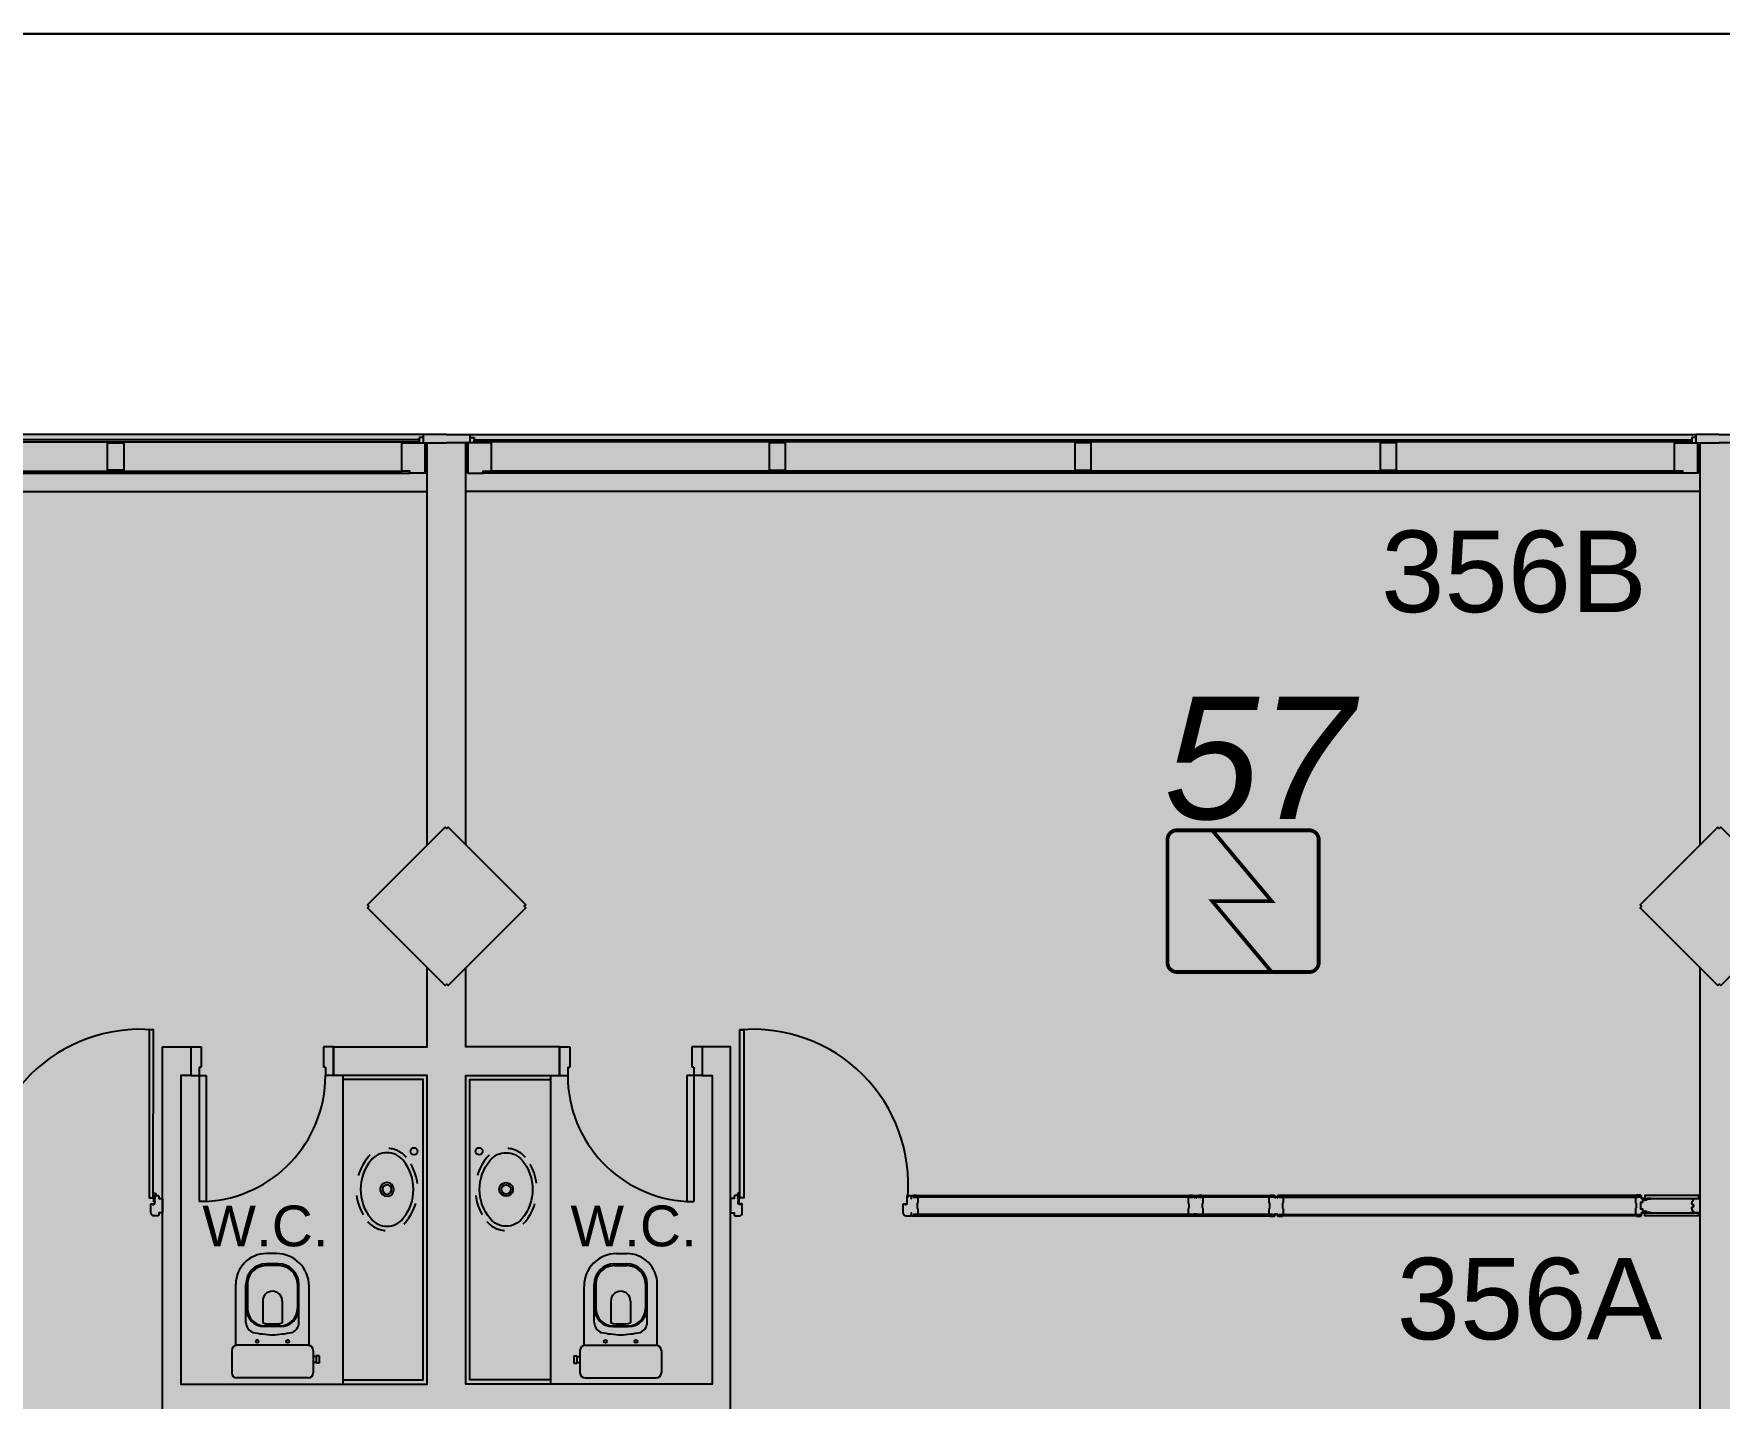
# Model space of a CAD drawing. Header units: metres. Extents: x -331 to 2982, y 362 to 2539.
# Drawn here: x 794.6 to 802.87, y 2233 to 2239.7 of the extents above; entities that cross this region are included whole.
import ezdxf

# ---------------------------------------------------------------- set-up
doc = ezdxf.new("R2010")
doc.units = ezdxf.units.M
doc.linetypes.add('XR_BL2_3 PAV$0$CONTINUOUS', pattern=[0])
doc.linetypes.add('XR_BL2_3 PAV$0$HIDDEN', pattern=[0.375, 0.25, -0.125])
doc.layers.add('_salas', color=251, linetype='Continuous', plot=False)
for name, color, linetype in [('ALV', 251, 'Continuous'), ('CX', 251, 'Continuous'), ('DET. FUMAÇA', 1, 'Continuous'), ('Detector_antigo', 84, 'Continuous'), ('Div', 251, 'Continuous'), ('Est', 251, 'Continuous'), ('Mob', 251, 'Continuous'), ('Texto_Salas', 251, 'Continuous'), ('vid', 251, 'Continuous')]:
    doc.layers.add(name, color=color, linetype=linetype)
doc.layers.add('Botoeira_antiga', color=74, linetype='Continuous', lineweight=30)
doc.styles.add('ARIAL', font='arial.ttf')
doc.styles.add('X3G_ENTITY_1416C41F', font='arial.ttf', dxfattribs={"height": 0.6})
doc.styles.add('X3G_ENTITY_142283E3', font='arial.ttf', dxfattribs={"height": 0.4})
doc.styles.add('X3G_ENTITY_142283E5', font='arial.ttf', dxfattribs={"height": 0.4})

# ---------------------------------------------------------------- blocks, each defined once
blk = doc.blocks.new('Detector de fumaça')
at = {"layer": 'DET. FUMAÇA', "linetype": 'Continuous', "lineweight": 15, "const_width": 0.0187}
blk.add_lwpolyline([(774.5995, 539.8158), (775.2491, 539.8158, -0.414214), (775.2958, 539.769), (775.2958, 539.1669, -0.414214), (775.2491, 539.1202), (774.5995, 539.1202, -0.414214), (774.5527, 539.1669), (774.5527, 539.769, -0.414214)], format="xyb", close=True, dxfattribs=at)
blk.add_lwpolyline([(774.773, 539.8158), (775.0645, 539.468), (774.773, 539.468), (775.0645, 539.1202)], dxfattribs=at)

msp = doc.modelspace()

# ---------------------------------------------------------------- hatches: boundary and pattern name
at = {"layer": '_salas', "transparency": 33554559}
h = msp.add_hatch(color=256, dxfattribs=at)
h.dxf.hatch_style = 1
h.paths.add_polyline_path([(870.379, 2237.7293), (851.629, 2237.7293), (851.629, 2239.2843), (851.299, 2239.2843), (851.299, 2237.7293), (840.564, 2237.7293), (840.564, 2239.2843), (840.234, 2239.2843), (840.234, 2237.7293), (765.239, 2237.7293), (765.239, 2226.3801), (765.429, 2226.3801), (765.429, 2226.5771), (765.615, 2226.7643), (769.3501, 2226.765), (769.3826, 2226.773), (769.4342, 2226.8136), (770.1916, 2227.5703), (770.2047, 2227.5834), (770.229, 2227.5743), (771.624, 2227.5743), (773.0191, 2227.5743), (773.0434, 2227.5834), (773.0565, 2227.5703), (773.8138, 2226.8136), (773.8655, 2226.773), (773.898, 2226.765), (777.5273, 2226.765), (777.8669, 2226.4254), (777.874, 2226.4325), (778.2207, 2226.765), (781.85, 2226.765), (781.8825, 2226.773), (781.9342, 2226.8136), (782.6915, 2227.5703), (782.7046, 2227.5834), (782.7289, 2227.5743), (784.124, 2227.5743), (785.519, 2227.5743), (785.5433, 2227.5834), (785.5564, 2227.5703), (786.3138, 2226.8136), (786.3654, 2226.773), (786.3979, 2226.765), (790.0273, 2226.765), (790.3669, 2226.4254), (790.3739, 2226.4325), (790.7206, 2226.765), (794.3499, 2226.765), (794.3824, 2226.773), (794.4341, 2226.8136), (795.1914, 2227.5703), (795.2045, 2227.5834), (795.2289, 2227.5743), (796.6239, 2227.5743), (798.0189, 2227.5743), (798.0433, 2227.5834), (798.0564, 2227.5703), (798.8137, 2226.8136), (798.8654, 2226.773), (798.8979, 2226.765), (802.5273, 2226.765), (802.8669, 2226.4254), (802.8739, 2226.4325), (803.2206, 2226.765), (806.8499, 2226.765), (806.8824, 2226.773), (806.9341, 2226.8136), (807.6914, 2227.5703), (807.7045, 2227.5834), (807.7289, 2227.5743), (809.1239, 2227.5743), (810.5189, 2227.5743), (810.5433, 2227.5834), (810.5564, 2227.5703), (811.3137, 2226.8136), (811.3654, 2226.773), (811.3979, 2226.765), (815.0272, 2226.765), (815.3668, 2226.4254), (815.3739, 2226.4325), (815.7205, 2226.765), (819.3499, 2226.765), (819.3824, 2226.773), (819.434, 2226.8136), (820.1914, 2227.5703), (820.2045, 2227.5834), (820.2288, 2227.5743), (821.6238, 2227.5743), (823.0189, 2227.5743), (823.0432, 2227.5834), (823.0563, 2227.5703), (823.8136, 2226.8136), (823.8653, 2226.773), (823.8978, 2226.765), (827.5277, 2226.765), (827.8673, 2226.4254), (827.8743, 2226.4325), (828.221, 2226.765), (831.8504, 2226.765), (831.8828, 2226.773), (831.9345, 2226.8136), (832.6919, 2227.5703), (832.7049, 2227.5834), (832.7293, 2227.5743), (834.1243, 2227.5743), (835.5193, 2227.5743), (835.5437, 2227.5834), (835.5568, 2227.5703), (836.3141, 2226.8136), (836.3658, 2226.773), (836.3983, 2226.765), (840.0415, 2226.765), (840.3741, 2226.4325), (840.7066, 2226.765), (844.8032, 2226.765), (844.8032, 2229.8943), (849.6075, 2229.8943), (849.6075, 2226.8143), (849.7475, 2226.8143), (849.7475, 2227.5743), (851.494, 2227.5743), (852.8891, 2227.5743), (852.9134, 2227.5834), (852.9265, 2227.5703), (853.6838, 2226.8136), (853.7355, 2226.773), (853.768, 2226.765), (857.3973, 2226.765), (857.7369, 2226.4254), (857.744, 2226.4325), (858.0907, 2226.765), (861.72, 2226.765), (861.7525, 2226.773), (861.8042, 2226.8136), (862.5615, 2227.5703), (862.5746, 2227.5834), (862.5989, 2227.5743), (863.994, 2227.5743), (865.389, 2227.5743), (865.4133, 2227.5834), (865.4264, 2227.5703), (866.1838, 2226.8136), (866.2354, 2226.773), (866.2679, 2226.765), (870.003, 2226.7643), (870.189, 2226.5771), (870.189, 2226.3801), (870.379, 2226.3801)])

# ---------------------------------------------------------------- linework, layer by layer
at = {"layer": 'ALV'}
for p, q in [((802.7789, 2237.6893), (802.7789, 2235.7153)), ((802.7789, 2235.1133), (802.7789, 2227.1153))]:
    msp.add_line(p, q, dxfattribs=at)
for points in [[(796.5289, 2235.7153), (796.5289, 2237.6893), (796.6239, 2237.6893)], [(796.7189, 2235.7153), (796.7189, 2237.6893), (796.6239, 2237.6893)], [(795.2289, 2231.2743), (795.2289, 2234.7243), (795.3689, 2234.7243), (795.3689, 2234.5843), (795.3189, 2234.5843), (795.3189, 2233.0693), (796.5289, 2233.0693), (796.5289, 2234.5843), (796.0689, 2234.5843), (796.0689, 2234.7243), (796.5289, 2234.7243), (796.5289, 2235.1133)], [(798.0189, 2231.2743), (798.0189, 2234.7243), (797.8789, 2234.7243), (797.8789, 2234.5843), (797.9289, 2234.5843), (797.9289, 2233.0693), (796.7189, 2233.0693), (796.7189, 2234.5843), (797.1789, 2234.5843), (797.1789, 2234.7243), (796.7189, 2234.7243), (796.7189, 2235.1133)]]:
    msp.add_lwpolyline(points, dxfattribs=at)
at = {"layer": 'Botoeira_antiga'}
msp.add_line((763.3926, 2239.6968), (872.0286, 2239.6968), dxfattribs=at)
at = {"layer": 'CX', "color": 251, "true_color": 0x606060}
for p, q in [((796.5089, 2237.7293), (790.489, 2237.7293)), ((796.7389, 2237.7293), (802.7589, 2237.7293)), ((790.469, 2237.4493), (796.5289, 2237.4493)), ((802.7789, 2237.4493), (796.7189, 2237.4493))]:
    msp.add_line(p, q, dxfattribs=at)
at = {"layer": 'CX', "linetype": 'ByBlock', "ltscale": 0.1}
for p, q in [((796.6239, 2237.7293), (796.5089, 2237.7293)), ((796.5089, 2237.7293), (796.5089, 2237.6893)), ((796.6239, 2237.7293), (796.7389, 2237.7293)), ((796.7389, 2237.7293), (796.7389, 2237.6893)), ((802.8739, 2237.7293), (802.7589, 2237.7293)), ((802.7589, 2237.7293), (802.7589, 2237.6893)), ((802.8739, 2237.7293), (802.9889, 2237.7293)), ((796.5089, 2237.7144), (796.4889, 2237.7144)), ((796.4889, 2237.7144), (796.4889, 2237.6881)), ((796.5089, 2237.6893), (796.6239, 2237.6893)), ((796.7389, 2237.6893), (796.6239, 2237.6893)), ((796.7389, 2237.7144), (796.7589, 2237.7144)), ((796.7589, 2237.7144), (796.7589, 2237.6881)), ((802.7589, 2237.7144), (802.7389, 2237.7144)), ((802.7389, 2237.7144), (802.7389, 2237.6881)), ((802.7589, 2237.6893), (802.8739, 2237.6893)), ((802.9889, 2237.6893), (802.8739, 2237.6893))]:
    msp.add_line(p, q, dxfattribs=at)
at = {"layer": 'CX'}
for p, q in [((796.5189, 2237.6851), (796.5189, 2237.5393)), ((796.5189, 2237.5393), (796.5189, 2237.6851)), ((796.7289, 2237.6851), (796.7289, 2237.5393)), ((796.7289, 2237.5393), (796.7289, 2237.6851)), ((802.7689, 2237.5393), (802.7689, 2237.6851)), ((802.7689, 2237.6851), (802.7689, 2237.5393)), ((795.3689, 2234.7243), (795.4189, 2234.7243)), ((795.3689, 2234.7243), (795.3689, 2234.5843)), ((795.4189, 2234.7243), (795.4189, 2234.6243)), ((796.0689, 2234.7243), (796.0189, 2234.7243)), ((796.0189, 2234.7243), (796.0189, 2234.6243)), ((796.0689, 2234.7243), (796.0689, 2234.5843)), ((797.1789, 2234.7243), (797.2289, 2234.7243)), ((797.1789, 2234.7243), (797.1789, 2234.5843)), ((797.2289, 2234.7243), (797.2289, 2234.6243)), ((797.8789, 2234.7243), (797.8289, 2234.7243)), ((797.8289, 2234.7243), (797.8289, 2234.6243)), ((797.8789, 2234.7243), (797.8789, 2234.5843)), ((795.3689, 2234.5843), (795.4089, 2234.5843)), ((795.4089, 2234.6243), (795.4089, 2234.5843)), ((795.4089, 2234.6243), (795.4189, 2234.6243)), ((795.4089, 2234.5843), (795.4439, 2234.5843)), ((795.4089, 2234.5843), (795.4089, 2233.9653)), ((795.4439, 2234.5843), (795.4439, 2233.9653)), ((796.0289, 2234.6243), (796.0189, 2234.6243)), ((796.0289, 2234.6243), (796.0289, 2234.5843)), ((796.0689, 2234.5843), (796.0289, 2234.5843)), ((797.1789, 2234.5843), (797.2189, 2234.5843)), ((797.2189, 2234.6243), (797.2189, 2234.5843)), ((797.2189, 2234.6243), (797.2289, 2234.6243)), ((797.8389, 2234.5843), (797.8039, 2234.5843)), ((797.8039, 2234.5843), (797.8039, 2233.9653)), ((797.8389, 2234.6243), (797.8289, 2234.6243)), ((797.8389, 2234.6243), (797.8389, 2234.5843)), ((797.8789, 2234.5843), (797.8389, 2234.5843)), ((797.8389, 2234.5843), (797.8389, 2233.9653)), ((795.4439, 2233.9653), (795.4089, 2233.9653)), ((797.8039, 2233.9653), (797.8389, 2233.9653))]:
    msp.add_line(p, q, dxfattribs=at)
for points in [[(794.9589, 2237.6891), (795.0389, 2237.6891), (795.0389, 2237.555), (794.9589, 2237.555)], [(796.4037, 2237.6881), (796.4833, 2237.6881), (796.5189, 2237.6881), (796.5189, 2237.5393), (796.4889, 2237.5393), (796.4889, 2237.54), (796.4442, 2237.54), (796.4442, 2237.55), (796.4037, 2237.55)], [(796.8441, 2237.6881), (796.7645, 2237.6881), (796.7289, 2237.6881), (796.7289, 2237.5393), (796.7589, 2237.5393), (796.7589, 2237.54), (796.8037, 2237.54), (796.8037, 2237.55), (796.8441, 2237.55)], [(798.2889, 2237.6891), (798.2089, 2237.6891), (798.2089, 2237.555), (798.2889, 2237.555)], [(799.7889, 2237.6891), (799.7089, 2237.6891), (799.7089, 2237.555), (799.7889, 2237.555)], [(801.2889, 2237.6891), (801.2089, 2237.6891), (801.2089, 2237.555), (801.2889, 2237.555)], [(802.6537, 2237.6881), (802.7333, 2237.6881), (802.7689, 2237.6881), (802.7689, 2237.5393), (802.7389, 2237.5393), (802.7389, 2237.54), (802.6941, 2237.54), (802.6941, 2237.55), (802.6537, 2237.55)], [(795.1641, 2234.8076), (795.1639, 2233.9826), (795.1839, 2233.9826), (795.1841, 2234.8076)], [(798.0837, 2234.8076), (798.0839, 2233.9826), (798.0639, 2233.9826), (798.0637, 2234.8076)]]:
    msp.add_lwpolyline(points, close=True, dxfattribs=at)
at = {"layer": 'CX', "linetype": 'Continuous'}
for points in [[(795.1916, 2233.9923, -0.414214), (795.1936, 2233.9943), (795.2064, 2233.9943, -0.414214), (795.2114, 2233.9893), (795.2114, 2233.9793), (795.2289, 2233.9793), (795.2289, 2233.9133), (795.2289, 2233.9093), (795.2114, 2233.9093), (795.2114, 2233.8993, -0.422579), (795.2066, 2233.8943), (795.1881, 2233.8943, -0.414214), (795.1716, 2233.9108), (795.1716, 2233.9513, -0.414214), (795.1736, 2233.9533), (795.1811, 2233.9533), (795.1796, 2233.951), (795.1856, 2233.951), (795.1841, 2233.9533), (795.1916, 2233.9533), (795.1916, 2233.965), (795.1929, 2233.965), (795.1929, 2233.9656), (795.1899, 2233.9656), (795.1899, 2233.9774), (795.1893, 2233.978), (795.1893, 2233.9639), (795.1867, 2233.9639), (795.1867, 2233.9939), (795.1852, 2233.9939), (795.1852, 2233.9965, -3.099483), (795.1921, 2233.9951, 0.294496), (795.1909, 2233.9933), (795.1909, 2233.9806), (795.1929, 2233.9806), (795.1929, 2233.981), (795.1916, 2233.981), (795.1916, 2233.9923)], [(798.0562, 2233.9923, 0.414214), (798.0542, 2233.9943), (798.0414, 2233.9943, 0.414214), (798.0364, 2233.9893), (798.0364, 2233.9793), (798.0189, 2233.9793), (798.0189, 2233.9133), (798.0189, 2233.9093), (798.0365, 2233.9093), (798.0365, 2233.8993, 0.422579), (798.0413, 2233.8943), (798.0598, 2233.8943, 0.414214), (798.0763, 2233.9108), (798.0763, 2233.9513, 0.414214), (798.0743, 2233.9533), (798.0668, 2233.9533), (798.0683, 2233.951), (798.0623, 2233.951), (798.0638, 2233.9533), (798.0563, 2233.9533), (798.0563, 2233.965), (798.055, 2233.965), (798.055, 2233.9656), (798.058, 2233.9656), (798.058, 2233.9774), (798.0586, 2233.978), (798.0586, 2233.9639), (798.0612, 2233.9639), (798.0612, 2233.9939), (798.0627, 2233.9939), (798.0627, 2233.9965, 3.099483), (798.0558, 2233.9951, -0.294496), (798.057, 2233.9933), (798.057, 2233.9806), (798.055, 2233.9806), (798.055, 2233.981), (798.0562, 2233.981), (798.0562, 2233.9923)]]:
    msp.add_lwpolyline(points, format="xyb", close=True, dxfattribs=at)
at = {"layer": 'CX'}
for points in [[(798.9073, 2233.9), (798.9073, 2233.9075), (798.9061, 2233.9075), (798.9061, 2233.898, -0.422579), (798.9013, 2233.8929), (798.8828, 2233.8929, -0.414214), (798.8663, 2233.9094), (798.8663, 2233.9509, -0.414214), (798.8683, 2233.9529), (798.8758, 2233.9529), (798.8743, 2233.9506), (798.8803, 2233.9506), (798.8788, 2233.9529), (798.8863, 2233.9529), (798.8862, 2233.9929, -0.414214), (798.8882, 2233.9949), (798.901, 2233.9949, -0.414214), (798.906, 2233.99), (798.906, 2233.9795), (798.9073, 2233.9795), (798.9073, 2233.9887, -0.439162), (798.9133, 2233.9953), (798.9313, 2233.9953, -0.414214), (798.9323, 2233.9943), (798.9323, 2233.9938), (798.9173, 2233.9938), (798.9173, 2233.9865), (798.9321, 2233.9865, -0.322891), (798.9378, 2233.9813), (798.9378, 2233.961, -0.13729), (798.9371, 2233.9584), (798.9355, 2233.9558, 0.13729), (798.9348, 2233.9532), (798.9348, 2233.9443), (798.9348, 2233.9355, 0.13729), (798.9355, 2233.9329), (798.9371, 2233.9303, -0.13729), (798.9378, 2233.9277), (798.9378, 2233.9073, -0.322891), (798.9321, 2233.9021), (798.9173, 2233.9021), (798.9173, 2233.8948), (798.9323, 2233.8948), (798.9323, 2233.8943, -0.414214), (798.9313, 2233.8933), (798.9133, 2233.8933, -0.439162)], [(800.3004, 2233.9863), (800.3044, 2233.9863, -0.414214), (800.3074, 2233.9833), (800.3074, 2233.9887, -0.439162), (800.3133, 2233.9953), (800.3314, 2233.9953, -0.414214), (800.3324, 2233.9943), (800.3324, 2233.9938), (800.3174, 2233.9938), (800.3174, 2233.9865), (800.3322, 2233.9865, -0.322891), (800.3379, 2233.9813), (800.3379, 2233.961, -0.13729), (800.3371, 2233.9584), (800.3355, 2233.9558, 0.13729), (800.3348, 2233.9532), (800.3348, 2233.9443), (800.3348, 2233.9355, 0.13729), (800.3355, 2233.9329), (800.3371, 2233.9303, -0.13729), (800.3379, 2233.9277), (800.3379, 2233.9073, -0.322891), (800.3322, 2233.9021), (800.3174, 2233.9021), (800.3174, 2233.8948), (800.3324, 2233.8948), (800.3324, 2233.8943, -0.414214), (800.3314, 2233.8933), (800.3133, 2233.8933, -0.439162), (800.3074, 2233.9), (800.3074, 2233.9053, -0.414214), (800.3044, 2233.9023), (800.3004, 2233.9023, -0.414214), (800.2974, 2233.9053), (800.2974, 2233.9, -0.439162), (800.2914, 2233.8933), (800.2734, 2233.8933, -0.414214), (800.2724, 2233.8943), (800.2724, 2233.8948), (800.2874, 2233.8948), (800.2874, 2233.9021), (800.2726, 2233.9021, -0.322891), (800.2669, 2233.9073), (800.2669, 2233.9277, -0.13729), (800.2676, 2233.9303), (800.2692, 2233.9329, 0.13729), (800.2699, 2233.9355), (800.2699, 2233.9443), (800.2699, 2233.9532, 0.13729), (800.2692, 2233.9558), (800.2676, 2233.9584, -0.13729), (800.2669, 2233.961), (800.2669, 2233.9813, -0.322891), (800.2726, 2233.9865), (800.2874, 2233.9865), (800.2874, 2233.9938), (800.2724, 2233.9938), (800.2724, 2233.9943, -0.414214), (800.2734, 2233.9953), (800.2914, 2233.9953, -0.439162), (800.2974, 2233.9887), (800.2974, 2233.9833, -0.414214)], [(800.7001, 2233.9863), (800.6961, 2233.9863, 0.414214), (800.6931, 2233.9833), (800.6931, 2233.9887, 0.439162), (800.6871, 2233.9953), (800.6691, 2233.9953, 0.414214), (800.6681, 2233.9943), (800.6681, 2233.9938), (800.6831, 2233.9938), (800.6831, 2233.9865), (800.6683, 2233.9865, 0.322891), (800.6626, 2233.9813), (800.6626, 2233.961, 0.13729), (800.6633, 2233.9584), (800.6649, 2233.9558, -0.13729), (800.6656, 2233.9532), (800.6656, 2233.9443), (800.6656, 2233.9355, -0.13729), (800.6649, 2233.9329), (800.6633, 2233.9303, 0.13729), (800.6626, 2233.9277), (800.6626, 2233.9073, 0.322891), (800.6683, 2233.9021), (800.6831, 2233.9021), (800.6831, 2233.8948), (800.6681, 2233.8948), (800.6681, 2233.8943, 0.414214), (800.6691, 2233.8933), (800.6871, 2233.8933, 0.439162), (800.6931, 2233.9), (800.6931, 2233.9053, 0.414214), (800.6961, 2233.9023), (800.7001, 2233.9023, 0.414214), (800.7031, 2233.9053), (800.7031, 2233.9, 0.439162), (800.7091, 2233.8933), (800.7271, 2233.8933, 0.414214), (800.7281, 2233.8943), (800.7281, 2233.8948), (800.7131, 2233.8948), (800.7131, 2233.9021), (800.7279, 2233.9021, 0.322891), (800.7336, 2233.9073), (800.7336, 2233.9277, 0.13729), (800.7329, 2233.9303), (800.7313, 2233.9329, -0.13729), (800.7306, 2233.9355), (800.7306, 2233.9443), (800.7306, 2233.9532, -0.13729), (800.7313, 2233.9558), (800.7329, 2233.9584, 0.13729), (800.7336, 2233.961), (800.7336, 2233.9813, 0.322891), (800.7279, 2233.9865), (800.7131, 2233.9865), (800.7131, 2233.9938), (800.7281, 2233.9938), (800.7281, 2233.9943, 0.414214), (800.7271, 2233.9953), (800.7091, 2233.9953, 0.439162), (800.7031, 2233.9887), (800.7031, 2233.9833, 0.414214)], [(802.7395, 2233.9563), (802.7419, 2233.9668, -0.194954), (802.7428, 2233.9681), (802.7444, 2233.9691, 0.387702), (802.7451, 2233.9717), (802.7435, 2233.9748), (802.7439, 2233.9751), (802.7463, 2233.9705), (802.7467, 2233.9712), (802.7467, 2233.9777), (802.7349, 2233.9777), (802.7349, 2233.9793), (802.7789, 2233.9793), (802.7789, 2233.9093), (802.7349, 2233.9093), (802.7349, 2233.9109), (802.7467, 2233.9109), (802.7467, 2233.9174), (802.7463, 2233.9181), (802.7439, 2233.9136), (802.7435, 2233.9138), (802.7451, 2233.9169, 0.387702), (802.7444, 2233.9195), (802.7428, 2233.9206, -0.194954), (802.7419, 2233.9218), (802.7395, 2233.9323, -0.268551), (802.741, 2233.9371), (802.7488, 2233.9422), (802.7488, 2233.9465), (802.741, 2233.9515, -0.268551)]]:
    msp.add_lwpolyline(points, format="xyb", close=True, dxfattribs=at)
at = {"layer": 'CX', "linetype": 'XR_BL2_3 PAV$0$CONTINUOUS'}
msp.add_lwpolyline([(802.4686, 2233.8933), (802.4868, 2233.8933, 0.420879), (802.4926, 2233.8998), (802.4926, 2233.9095), (802.5126, 2233.9095), (802.5126, 2233.9155), (802.5175, 2233.9146), (802.518, 2233.9126, 0.414214), (802.521, 2233.9096), (802.5295, 2233.9096), (802.5358, 2233.9096), (802.5358, 2233.9108), (802.5295, 2233.9108), (802.521, 2233.9108, -0.414214), (802.5192, 2233.9126), (802.5187, 2233.9148, 0.414214), (802.5177, 2233.9158), (802.5105, 2233.9171, -0.212526), (802.5091, 2233.918), (802.5086, 2233.9188), (802.5077, 2233.9182), (802.5086, 2233.9168, 0.204506), (802.51, 2233.9159), (802.5111, 2233.9157), (802.5111, 2233.911), (802.4983, 2233.911), (802.4983, 2233.927), (802.4891, 2233.927), (802.4891, 2233.9466), (802.4891, 2233.962), (802.4983, 2233.962), (802.4983, 2233.978), (802.5111, 2233.978), (802.5111, 2233.9733), (802.51, 2233.9731, 0.204506), (802.5086, 2233.9723), (802.5077, 2233.9709), (802.5086, 2233.9702), (802.5091, 2233.971, -0.212526), (802.5105, 2233.9719), (802.5177, 2233.9732, 0.414214), (802.5187, 2233.9742), (802.5192, 2233.9764, -0.414214), (802.521, 2233.9782), (802.5253, 2233.9782), (802.5358, 2233.9782), (802.5358, 2233.9794), (802.5253, 2233.9794), (802.521, 2233.9794, 0.414214), (802.518, 2233.9764), (802.5175, 2233.9744), (802.5126, 2233.9736), (802.5126, 2233.9795), (802.4926, 2233.9795), (802.4926, 2233.9892, 0.420879), (802.4868, 2233.9957), (802.4686, 2233.9957, 0.414214), (802.4676, 2233.9947), (802.4676, 2233.9942), (802.4826, 2233.9942), (802.4826, 2233.9869), (802.4678, 2233.9869, 0.322891), (802.4621, 2233.9817), (802.4621, 2233.9614, 0.13729), (802.4628, 2233.9588), (802.4644, 2233.9562, -0.13729), (802.4651, 2233.9536), (802.4651, 2233.9443), (802.4651, 2233.9355, -0.13729), (802.4644, 2233.9329), (802.4628, 2233.9303, 0.13729), (802.4621, 2233.9277), (802.4621, 2233.9073, 0.322891), (802.4678, 2233.9021), (802.4826, 2233.9021), (802.4826, 2233.8948), (802.4676, 2233.8948), (802.4676, 2233.8943, 0.414214)], format="xyb", close=True, dxfattribs=at)
at = {"layer": 'CX', "color": 251, "true_color": 0x606060}
for centre, radius, start, end in [((795.1198, 2234.0468), 0.7636, 85.16462, 184.82716), ((798.1281, 2234.0468), 0.7636, 355.17284, 94.83538), ((795.4089, 2234.5843), 0.62, 273.23616, 0), ((797.8389, 2234.5843), 0.62, 180, 266.76384)]:
    msp.add_arc(centre, radius, start, end, dxfattribs=at)
at = {"layer": 'Div', "linetype": 'ByBlock'}
for points in [[(802.5076, 2233.9795), (802.7732, 2233.9795), (802.7732, 2233.9945), (802.5076, 2233.9945)], [(802.5076, 2233.9091), (802.7732, 2233.9091), (802.7732, 2233.8941), (802.5076, 2233.8941)]]:
    msp.add_lwpolyline(points, close=True, dxfattribs=at)
at = {"layer": 'Est'}
for points in [[(796.6239, 2235.0325), (796.6239, 2235.0325), (796.6169, 2235.0254), (796.235, 2235.4073), (796.2421, 2235.4143), (796.235, 2235.4214), (796.6169, 2235.8032), (796.6239, 2235.7962), (796.6239, 2235.7962)], [(796.6239, 2235.0325), (796.6239, 2235.0325), (796.631, 2235.0254), (797.0128, 2235.4073), (797.0058, 2235.4143), (797.0128, 2235.4214), (796.631, 2235.8032), (796.6239, 2235.7962), (796.6239, 2235.7962)], [(802.8739, 2235.0325), (802.8739, 2235.0325), (802.8668, 2235.0254), (802.485, 2235.4073), (802.4921, 2235.4143), (802.485, 2235.4214), (802.8668, 2235.8032), (802.8739, 2235.7962), (802.8739, 2235.7962)], [(802.8739, 2235.0325), (802.8739, 2235.0325), (802.881, 2235.0254), (803.2628, 2235.4073), (803.2558, 2235.4143), (803.2628, 2235.4214), (802.881, 2235.8032), (802.8739, 2235.7962), (802.8739, 2235.7962)]]:
    msp.add_lwpolyline(points, dxfattribs=at)
at = {"layer": 'Mob'}
for p, q in [((795.7889, 2233.7093), (795.7389, 2233.7093)), ((797.4589, 2233.7093), (797.5089, 2233.7093)), ((795.8014, 2233.6503), (795.7364, 2233.6503)), ((795.7989, 2233.6593), (795.7389, 2233.6593)), ((797.4464, 2233.6503), (797.5114, 2233.6503)), ((797.4489, 2233.6593), (797.5089, 2233.6593)), ((795.5889, 2233.2588), (795.5889, 2233.5593)), ((795.6389, 2233.4433), (795.6389, 2233.5593)), ((795.6464, 2233.5603), (795.6464, 2233.4403)), ((795.8914, 2233.5603), (795.8914, 2233.4403)), ((795.8989, 2233.4433), (795.8989, 2233.5593)), ((795.9489, 2233.2588), (795.9489, 2233.5493)), ((797.2989, 2233.2588), (797.2989, 2233.5493)), ((797.3489, 2233.4433), (797.3489, 2233.5593)), ((797.3564, 2233.5603), (797.3564, 2233.4403)), ((797.6014, 2233.5603), (797.6014, 2233.4403)), ((797.6089, 2233.4433), (797.6089, 2233.5593)), ((797.6589, 2233.2588), (797.6589, 2233.5593)), ((795.6389, 2233.3706), (795.6389, 2233.4433)), ((795.7209, 2233.4763), (795.7209, 2233.3704)), ((795.8169, 2233.4763), (795.8169, 2233.3704)), ((795.8989, 2233.3706), (795.8989, 2233.4433)), ((797.3489, 2233.3706), (797.3489, 2233.4433)), ((797.4309, 2233.4763), (797.4309, 2233.3704)), ((797.5269, 2233.4763), (797.5269, 2233.3704)), ((797.6089, 2233.3706), (797.6089, 2233.4433)), ((795.8069, 2233.3513), (795.7309, 2233.3513)), ((795.8064, 2233.3553), (795.7314, 2233.3553)), ((797.4409, 2233.3513), (797.5169, 2233.3513)), ((797.4414, 2233.3553), (797.5164, 2233.3553)), ((795.9439, 2233.2593), (795.5939, 2233.2593)), ((797.3039, 2233.2593), (797.6539, 2233.2593)), ((795.5689, 2233.2343), (795.5689, 2233.1243)), ((795.9689, 2233.2343), (795.9689, 2233.1243)), ((795.9839, 2233.2043), (795.9689, 2233.2043)), ((795.9839, 2233.1743), (795.9689, 2233.1743)), ((795.9839, 2233.2068), (795.9839, 2233.1718)), ((795.9989, 2233.2068), (795.9839, 2233.2068)), ((795.9989, 2233.1718), (795.9839, 2233.1718)), ((795.9989, 2233.2068), (795.9989, 2233.1718)), ((797.2489, 2233.2068), (797.2489, 2233.1718)), ((797.2489, 2233.2068), (797.2639, 2233.2068)), ((797.2489, 2233.1718), (797.2639, 2233.1718)), ((797.2639, 2233.2068), (797.2639, 2233.1718)), ((797.2639, 2233.2043), (797.2789, 2233.2043)), ((797.2639, 2233.1743), (797.2789, 2233.1743)), ((797.2789, 2233.2343), (797.2789, 2233.1243)), ((797.6789, 2233.2343), (797.6789, 2233.1243)), ((795.9439, 2233.0993), (795.5939, 2233.0993)), ((797.3039, 2233.0993), (797.6539, 2233.0993))]:
    msp.add_line(p, q, dxfattribs=at)
for points in [[(796.1139, 2233.0693), (796.1139, 2233.0693), (796.5289, 2233.0693), (796.5289, 2234.5843), (796.1139, 2234.5843), (796.1139, 2233.0693)], [(797.1339, 2233.0693), (797.1339, 2233.0693), (796.7189, 2233.0693), (796.7189, 2234.5843), (797.1339, 2234.5843), (797.1339, 2233.0693)], [(796.1139, 2233.0893), (796.5089, 2233.0893), (796.5089, 2234.5643), (796.1141, 2234.5643)], [(797.1339, 2233.0893), (796.7389, 2233.0893), (796.7389, 2234.5643), (797.1338, 2234.5643)]]:
    msp.add_lwpolyline(points, dxfattribs=at)
at = {"layer": 'Mob', "linetype": 'XR_BL2_3 PAV$0$HIDDEN', "ltscale": 0.05}
for points in [[(796.2366, 2234.1811, 0.358975), (796.2366, 2233.8675)], [(796.4263, 2234.1811, 0.472393), (796.2366, 2234.1811)], [(796.4262, 2233.8674, 0.359179), (796.4263, 2234.1811)], [(796.8217, 2233.8674, -0.359179), (796.8216, 2234.1811)], [(796.8216, 2234.1811, -0.472393), (797.0113, 2234.1811)], [(797.0113, 2234.1811, -0.358975), (797.0113, 2233.8675)], [(796.2366, 2233.8675, 0.471699), (796.4262, 2233.8674)], [(797.0113, 2233.8675, -0.471699), (796.8217, 2233.8674)]]:
    msp.add_lwpolyline(points, format="xyb", dxfattribs=at)
at = {"layer": 'Mob'}
for points in [[(796.2529, 2234.1676, 0.358974), (796.2529, 2233.881)], [(796.41, 2234.1677, 0.472527), (796.2529, 2234.1676)], [(796.4099, 2233.8809, 0.359169), (796.41, 2234.1677)], [(796.838, 2233.8809, -0.359169), (796.8379, 2234.1677)], [(796.8379, 2234.1677, -0.472527), (796.995, 2234.1676)], [(796.995, 2234.1676, -0.358974), (796.995, 2233.881)], [(796.3541, 2234.0243, 1), (796.3088, 2234.0243)], [(796.3088, 2234.0243, 1), (796.3541, 2234.0243)], [(796.8938, 2234.0243, -1), (796.9391, 2234.0243)], [(796.9391, 2234.0243, -1), (796.8938, 2234.0243)], [(796.2529, 2233.881, 0.471701), (796.4099, 2233.8809)], [(796.995, 2233.881, -0.471701), (796.838, 2233.8809)]]:
    msp.add_lwpolyline(points, format="xyb", dxfattribs=at)
for points in [[(796.3314, 2234.0579, 1.732057), (796.3605, 2234.0075, 0.577348)], [(796.9164, 2234.0579, -1.732057), (796.8873, 2234.0075, -0.577348)]]:
    msp.add_lwpolyline(points, format="xyb", close=True, dxfattribs=at)
for centre, radius in [((796.4642, 2234.2117), 0.0175), ((796.7836, 2234.2117), 0.0175), ((795.6939, 2233.2783), 0.0075), ((795.8439, 2233.2783), 0.0075), ((797.4039, 2233.2783), 0.0075), ((797.5539, 2233.2783), 0.0075)]:
    msp.add_circle(centre, radius, dxfattribs=at)
for centre, radius, start, end in [((795.7389, 2233.5593), 0.15, 90, 180), ((795.7889, 2233.5493), 0.16, 0, 90), ((797.4589, 2233.5493), 0.16, 90, 180), ((797.5089, 2233.5593), 0.15, 0, 90), ((795.7389, 2233.5593), 0.1, 90, 180), ((795.7364, 2233.5603), 0.09, 90, 180), ((795.7989, 2233.5593), 0.1, 0, 90), ((795.8014, 2233.5603), 0.09, 0, 90), ((797.4489, 2233.5593), 0.1, 90, 180), ((797.4464, 2233.5603), 0.09, 90, 180), ((797.5089, 2233.5593), 0.1, 0, 90), ((797.5114, 2233.5603), 0.09, 0, 90), ((795.7689, 2233.4763), 0.048, 0, 180), ((797.4789, 2233.4763), 0.048, 0, 180), ((795.7309, 2233.4433), 0.092, 180, 270), ((795.7314, 2233.4403), 0.085, 180, 270), ((795.8064, 2233.4403), 0.085, 270, 0), ((795.8069, 2233.4433), 0.092, 270, 0), ((797.4409, 2233.4433), 0.092, 180, 270), ((797.4414, 2233.4403), 0.085, 180, 270), ((797.5164, 2233.4403), 0.085, 270, 0), ((797.5169, 2233.4433), 0.092, 270, 0), ((795.6908, 2233.371), 0.0519, 180.4721, 250.62163), ((795.7601, 2233.4875), 0.1235, 251.50213, 274.09255), ((795.7777, 2233.4875), 0.1235, 265.90745, 288.49787), ((795.8471, 2233.371), 0.0519, 289.37837, 359.5279), ((797.4008, 2233.371), 0.0519, 180.4721, 250.62163), ((797.4701, 2233.4875), 0.1235, 251.50213, 274.09255), ((797.4877, 2233.4875), 0.1235, 265.90745, 288.49787), ((797.5571, 2233.371), 0.0519, 289.37837, 359.5279), ((795.5939, 2233.2343), 0.025, 90, 180), ((795.8246, 2234.1549), 0.8464, 259.72121, 266.2276), ((795.7132, 2234.1549), 0.8464, 273.7724, 280.27879), ((795.9439, 2233.2343), 0.025, 0, 90), ((797.3039, 2233.2343), 0.025, 90, 180), ((797.5346, 2234.1549), 0.8464, 259.72121, 266.2276), ((797.4232, 2234.1549), 0.8464, 273.7724, 280.27879), ((797.6539, 2233.2343), 0.025, 0, 90), ((795.5939, 2233.1243), 0.025, 180, 270), ((795.9439, 2233.1243), 0.025, 270, 0), ((797.3039, 2233.1243), 0.025, 180, 270), ((797.6539, 2233.1243), 0.025, 270, 0)]:
    msp.add_arc(centre, radius, start, end, dxfattribs=at)
at = {"layer": 'vid'}
for p, q in [((790.5537, 2237.54), (796.4442, 2237.54)), ((790.5942, 2237.55), (796.4037, 2237.55)), ((802.6941, 2237.54), (796.8037, 2237.54)), ((802.6537, 2237.55), (796.8441, 2237.55))]:
    msp.add_line(p, q, dxfattribs=at)
for points in [[(790.509, 2237.6941), (796.4889, 2237.6941), (796.4889, 2237.7041), (790.509, 2237.7041)], [(802.7389, 2237.6941), (796.7589, 2237.6941), (796.7589, 2237.7041), (802.7389, 2237.7041)]]:
    msp.add_lwpolyline(points, dxfattribs=at)
for points in [[(798.92, 2233.9938), (800.6831, 2233.9938), (800.6831, 2233.9865), (798.92, 2233.9865)], [(802.4741, 2233.9938), (800.7131, 2233.9938), (800.7131, 2233.9865), (802.4741, 2233.9865)], [(798.92, 2233.8948), (800.6831, 2233.8948), (800.6831, 2233.9021), (798.92, 2233.9021)], [(802.4741, 2233.8948), (800.7131, 2233.8948), (800.7131, 2233.9021), (802.4741, 2233.9021)]]:
    msp.add_lwpolyline(points, close=True, dxfattribs=at)

# ---------------------------------------------------------------- block references
at = {"layer": 'DET. FUMAÇA', "linetype": 'Continuous', "lineweight": 0}
msp.add_blockref('Detector de fumaça', (25.6111, 1695.9713), dxfattribs=at)

# ---------------------------------------------------------------- texts
at = {"layer": 'Detector_antigo', "color": 114, "linetype": 'Continuous', "lineweight": 0, "true_color": 0x139b48, "insert": (800.1479, 2236.4425), "char_height": 0.6, "attachment_point": 1, "style": 'X3G_ENTITY_1416C41F'}
msp.add_mtext_dynamic_manual_height_columns('{\\fArial|b0|i1|c0|p34;57}', width=13.318804, gutter_width=2.5, heights=[0], dxfattribs=at)
at = {"layer": 'Texto_Salas', "color": 251}
for s, style, p in [('356B', 'X3G_ENTITY_142283E5', (801.2135, 2236.8579)), ('356A', 'X3G_ENTITY_142283E3', (801.2899, 2233.2886))]:
    msp.add_text(s, height=0.4, dxfattribs=dict(at, style=style)).set_placement(p)
at = {"layer": 'Texto_Salas', "color": 251, "char_height": 0.2, "width": 2.2626, "attachment_point": 2, "style": 'ARIAL'}
for insert in [(795.7347, 2233.9452), (797.5425, 2233.9452)]:
    msp.add_mtext('W.C.', dxfattribs=dict(at, insert=insert))

doc.saveas('drawing.dxf')
